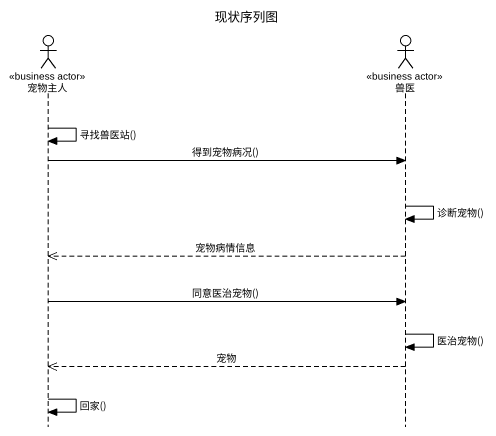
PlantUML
@startuml
title 现状序列图
hide footbox
actor 宠物主人 <<business actor>>
actor 兽医 <<business actor>>

宠物主人 -> 宠物主人 : 寻找兽医站()
宠物主人 -> 兽医 : 得到宠物病况()
兽医 -> 兽医 : 诊断宠物()
兽医 -->> 宠物主人 : 宠物病情信息
宠物主人 -> 兽医 : 同意医治宠物()
兽医 -> 兽医 : 医治宠物()
兽医 -->> 宠物主人 : 宠物
宠物主人 -> 宠物主人 : 回家()
@enduml
